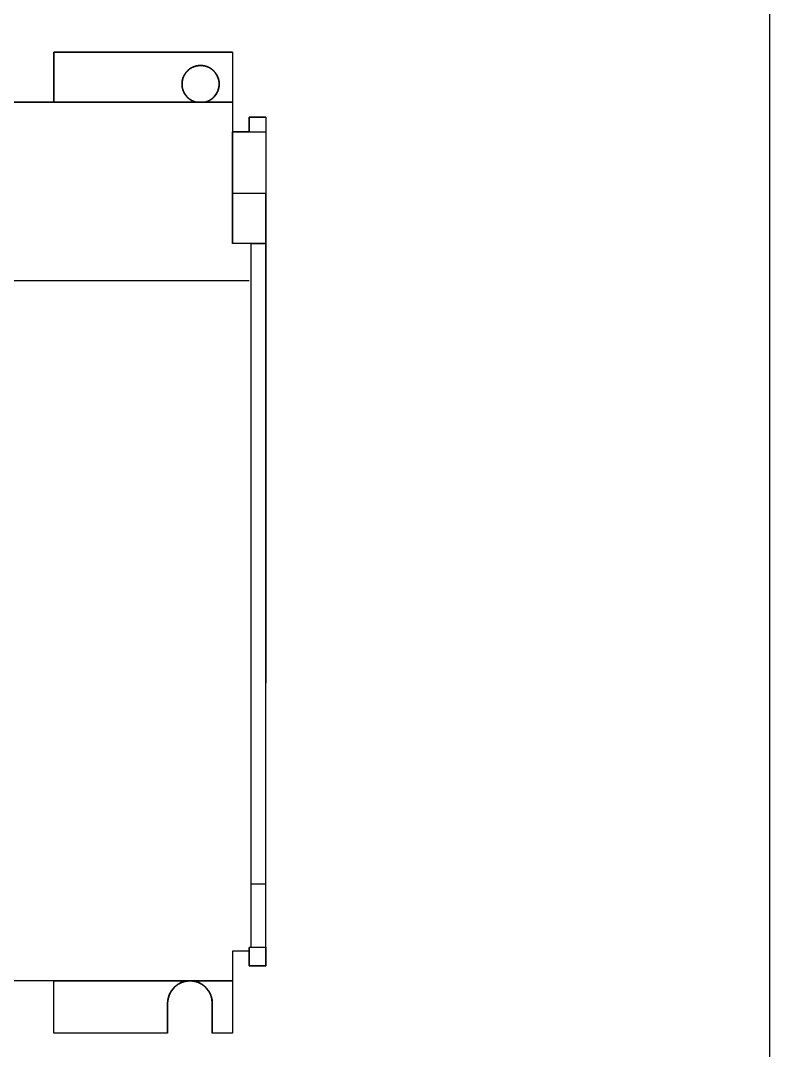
# Paper-space layout 'Sample Network Drawing - A1 Sheet' of a CAD drawing. Extents: x 49 to 806, y 22 to 564.
# Drawn here: x 598.68 to 608.74, y 123.44 to 137.27 of the extents above; entities that cross this region are included whole.
import ezdxf

# ---------------------------------------------------------------- set-up
doc = ezdxf.new("R2010")
doc.units = 0
doc.layers.add('N-EQPM-EXST', color=252, linetype='Continuous', lineweight=25)

psp = doc.layouts.new('Sample Network Drawing - A1 Sheet')

# ---------------------------------------------------------------- linework, layer by layer
at = {"layer": 'N-EQPM-EXST'}
for p, q in [((599.13, 136.175), (599.13, 136.845)), ((599.13, 136.845), (601.53, 136.845)), ((599.13, 136.175), (599.13, 136.845)), ((599.13, 136.845), (599.13, 136.845)), ((599.13, 136.845), (599.13, 136.175)), ((599.13, 136.845), (601.53, 136.845)), ((599.13, 136.845), (599.13, 136.845)), ((601.53, 136.845), (599.13, 136.845)), ((601.53, 136.845), (601.53, 136.175)), ((601.53, 136.845), (601.53, 136.845)), ((601.53, 136.845), (601.53, 135.775)), ((601.53, 136.845), (601.53, 136.845)), ((601.53, 136.845), (601.53, 136.175)), ((599.13, 136.175), (598.03, 136.175)), ((598.48, 136.175), (601.53, 136.175)), ((598.48, 136.175), (601.53, 136.175)), ((599.13, 136.175), (599.13, 136.175)), ((601.041, 136.175), (599.13, 136.175)), ((601.041, 136.175), (599.13, 136.175)), ((599.13, 136.175), (599.13, 136.175)), ((601.041, 136.175), (601.041, 136.175)), ((601.163, 136.175), (601.041, 136.175)), ((601.53, 136.175), (601.163, 136.175)), ((601.163, 136.175), (601.163, 136.175)), ((601.53, 136.175), (601.163, 136.175)), ((601.53, 136.175), (601.53, 136.175)), ((601.53, 136.175), (601.53, 134.275)), ((601.53, 136.175), (601.53, 136.175)), ((601.53, 136.175), (601.53, 134.275)), ((601.755, 135.775), (601.755, 135.975)), ((601.755, 135.975), (601.98, 135.975)), ((601.755, 135.975), (601.98, 135.975)), ((601.755, 135.975), (601.755, 135.975)), ((601.98, 135.975), (601.755, 135.975)), ((601.755, 135.775), (601.755, 135.975)), ((601.755, 135.975), (601.755, 135.775)), ((601.755, 135.975), (601.755, 135.975)), ((601.98, 135.975), (601.98, 135.775)), ((601.98, 135.975), (601.98, 135.775)), ((601.98, 135.975), (601.98, 135.975)), ((601.98, 135.975), (601.98, 131.875)), ((601.98, 135.975), (601.98, 135.975)), ((601.53, 135.775), (601.98, 135.775)), ((601.53, 134.95), (601.53, 135.775)), ((601.53, 135.775), (601.53, 135.775)), ((601.53, 134.95), (601.53, 135.775)), ((601.755, 135.775), (601.53, 135.775)), ((601.53, 135.775), (601.98, 135.775)), ((601.53, 135.775), (601.53, 135.775)), ((601.755, 135.775), (601.98, 135.775)), ((601.755, 135.775), (601.755, 135.775)), ((601.755, 135.775), (601.98, 135.775)), ((601.755, 135.775), (601.755, 135.775)), ((601.98, 135.775), (601.98, 134.95)), ((601.98, 135.775), (601.98, 135.775)), ((601.98, 135.775), (601.98, 134.95)), ((601.98, 135.775), (601.98, 135.775)), ((601.98, 134.95), (601.53, 134.95)), ((601.98, 134.95), (601.53, 134.95)), ((601.98, 134.95), (601.53, 134.95)), ((601.53, 134.95), (601.53, 134.95)), ((601.98, 134.95), (601.53, 134.95)), ((601.53, 134.275), (601.53, 134.95)), ((601.53, 134.95), (601.53, 134.95)), ((601.53, 134.275), (601.53, 134.95)), ((601.98, 134.95), (601.98, 134.95)), ((601.98, 134.275), (601.98, 134.95)), ((601.98, 134.95), (601.98, 134.95)), ((601.98, 134.275), (601.98, 134.95)), ((601.98, 134.275), (601.53, 134.275)), ((601.98, 134.275), (601.53, 134.275)), ((601.53, 134.275), (601.53, 134.275)), ((601.78, 134.275), (601.53, 134.275)), ((601.78, 134.275), (601.53, 134.275)), ((601.53, 134.275), (601.53, 134.275)), ((601.78, 134.275), (601.98, 134.275)), ((601.78, 134.275), (601.78, 134.275)), ((601.78, 134.275), (601.98, 134.275)), ((601.78, 125.675), (601.78, 134.275)), ((601.78, 124.825), (601.78, 134.275)), ((601.78, 124.825), (601.78, 134.275)), ((601.78, 134.275), (601.78, 134.275)), ((601.78, 125.675), (601.78, 134.275)), ((601.98, 134.275), (601.98, 134.275)), ((601.98, 125.675), (601.98, 134.275)), ((601.98, 134.275), (601.98, 134.275)), ((601.98, 125.675), (601.98, 134.275)), ((601.98, 131.875), (601.98, 131.875)), ((601.98, 131.875), (601.98, 128.375)), ((601.98, 128.375), (601.98, 128.375)), ((601.98, 124.575), (601.98, 128.375)), ((601.98, 125.675), (601.78, 125.675)), ((601.98, 125.675), (601.78, 125.675)), ((601.98, 125.675), (601.78, 125.675)), ((601.78, 125.675), (601.78, 125.675)), ((601.78, 124.83), (601.78, 125.675)), ((601.98, 125.675), (601.78, 125.675)), ((601.78, 125.675), (601.78, 125.675)), ((601.78, 124.83), (601.78, 125.675)), ((601.98, 125.675), (601.98, 125.675)), ((601.98, 124.83), (601.98, 125.675)), ((601.98, 125.675), (601.98, 125.675)), ((601.98, 124.83), (601.98, 125.675)), ((601.755, 124.775), (601.53, 124.775)), ((601.53, 124.775), (601.53, 124.375)), ((601.53, 124.775), (601.53, 124.775)), ((601.53, 124.775), (601.53, 124.375)), ((601.53, 124.775), (601.53, 123.675)), ((601.755, 124.775), (601.53, 124.775)), ((601.53, 124.775), (601.53, 124.775)), ((601.755, 124.775), (601.53, 124.775)), ((601.78, 124.825), (601.755, 124.825)), ((601.755, 124.825), (601.755, 124.775)), ((601.78, 124.825), (601.755, 124.825)), ((601.755, 124.775), (601.755, 124.825)), ((601.755, 124.775), (601.755, 124.825)), ((601.755, 124.825), (601.755, 124.825)), ((601.755, 124.825), (601.755, 124.775)), ((601.78, 124.825), (601.755, 124.825)), ((601.755, 124.825), (601.755, 124.825)), ((601.78, 124.825), (601.755, 124.825)), ((601.755, 124.775), (601.755, 124.775)), ((601.755, 124.775), (601.755, 124.575)), ((601.755, 124.575), (601.755, 124.775)), ((601.755, 124.575), (601.755, 124.775)), ((601.755, 124.775), (601.755, 124.775)), ((601.755, 124.775), (601.755, 124.775)), ((601.755, 124.775), (601.755, 124.775)), ((601.78, 124.83), (601.98, 124.83)), ((601.78, 124.83), (601.78, 124.825)), ((601.78, 124.83), (601.78, 124.83)), ((601.78, 124.83), (601.78, 124.83)), ((601.78, 124.83), (601.98, 124.83)), ((601.78, 124.83), (601.98, 124.83)), ((601.78, 124.83), (601.78, 124.825)), ((601.78, 124.83), (601.98, 124.83)), ((601.78, 124.825), (601.78, 124.825)), ((601.78, 124.825), (601.78, 124.825)), ((601.98, 124.83), (601.98, 124.83)), ((601.98, 124.83), (601.98, 124.575)), ((601.98, 124.83), (601.98, 124.83)), ((601.98, 124.83), (601.98, 124.575)), ((601.755, 124.575), (601.755, 124.575)), ((601.98, 124.575), (601.755, 124.575)), ((601.98, 124.575), (601.755, 124.575)), ((601.755, 124.575), (601.755, 124.575)), ((601.755, 124.575), (601.98, 124.575)), ((601.98, 124.575), (601.98, 124.575)), ((601.98, 124.575), (601.98, 124.575)), ((599.13, 124.375), (598.03, 124.375)), ((601.53, 124.375), (598.48, 124.375)), ((601.53, 124.375), (598.48, 124.375)), ((599.13, 124.375), (599.13, 124.375)), ((599.13, 124.375), (600.96, 124.375)), ((599.13, 123.675), (599.13, 124.375)), ((599.13, 124.375), (599.13, 124.375)), ((599.13, 123.675), (599.13, 124.375)), ((599.13, 124.375), (600.96, 124.375)), ((599.13, 123.675), (599.13, 124.375)), ((600.96, 124.375), (601.53, 124.375)), ((600.96, 124.375), (601.53, 124.375)), ((601.53, 124.375), (601.53, 124.375)), ((601.53, 124.375), (601.53, 123.675)), ((601.53, 124.375), (601.53, 124.375)), ((601.53, 124.375), (601.53, 123.675)), ((600.66, 123.675), (600.66, 124.075)), ((600.66, 124.075), (600.66, 123.675)), ((600.66, 123.675), (600.66, 124.075)), ((600.66, 124.075), (600.66, 124.075)), ((601.26, 124.075), (601.26, 123.675)), ((601.26, 124.075), (601.26, 123.675)), ((601.26, 123.675), (601.26, 124.075)), ((601.26, 124.075), (601.26, 124.075)), ((599.13, 123.675), (599.13, 123.675)), ((600.66, 123.675), (599.13, 123.675)), ((600.66, 123.675), (599.13, 123.675)), ((599.13, 123.675), (599.13, 123.675)), ((600.66, 123.675), (599.13, 123.675)), ((600.66, 123.675), (600.66, 123.675)), ((600.66, 123.675), (600.66, 123.675)), ((601.26, 123.675), (601.26, 123.675)), ((601.53, 123.675), (601.26, 123.675)), ((601.53, 123.675), (601.26, 123.675)), ((601.53, 123.675), (601.26, 123.675)), ((601.26, 123.675), (601.26, 123.675)), ((601.53, 123.675), (601.53, 123.675)), ((601.53, 123.675), (601.53, 123.675))]:
    psp.add_line(p, q, dxfattribs=at)
psp.add_lwpolyline([(570.657, 195.202), (606.557, 195.202, -0.414214), (608.745, 193.015), (608.745, 116.099, -0.414214), (606.557, 113.912), (570.657, 113.912, -0.414214), (568.47, 116.099), (568.47, 193.015, -0.414214)], format="xyb", close=True, dxfattribs=at)
at = {"layer": 'N-EQPM-EXST', "flags": 128}
for points in [[(601.042, 136.175), (601.039, 136.176), (601.036, 136.177), (601.033, 136.177), (601.031, 136.178), (601.028, 136.179), (601.025, 136.18), (601.023, 136.181), (601.02, 136.182), (601.017, 136.183), (601.015, 136.184), (601.012, 136.185), (601.01, 136.186), (601.007, 136.187), (601.004, 136.188), (601.002, 136.189), (600.999, 136.19), (600.997, 136.191), (600.994, 136.192), (600.992, 136.194), (600.989, 136.195), (600.987, 136.196), (600.984, 136.197), (600.982, 136.199), (600.979, 136.2), (600.977, 136.201), (600.974, 136.203), (600.972, 136.204), (600.97, 136.206), (600.967, 136.207), (600.965, 136.209), (600.963, 136.21), (600.96, 136.212), (600.958, 136.214), (600.956, 136.215), (600.953, 136.217), (600.951, 136.219), (600.949, 136.22), (600.947, 136.222), (600.945, 136.224), (600.942, 136.226), (600.94, 136.227), (600.938, 136.229), (600.936, 136.231), (600.934, 136.233), (600.932, 136.235), (600.93, 136.237), (600.928, 136.239), (600.926, 136.241), (600.924, 136.243), (600.922, 136.245), (600.92, 136.247), (600.918, 136.249), (600.916, 136.251), (600.914, 136.253), (600.912, 136.255), (600.911, 136.257), (600.909, 136.259), (600.907, 136.262), (600.905, 136.264), (600.904, 136.266), (600.902, 136.268), (600.9, 136.271), (600.899, 136.273), (600.897, 136.275), (600.895, 136.277), (600.894, 136.28), (600.892, 136.282), (600.891, 136.284), (600.889, 136.287), (600.888, 136.289), (600.887, 136.292), (600.885, 136.294), (600.884, 136.297), (600.882, 136.299), (600.881, 136.301), (600.88, 136.304), (600.879, 136.306), (600.877, 136.309), (600.876, 136.312), (600.875, 136.314), (600.874, 136.317), (600.873, 136.319), (600.872, 136.322), (600.871, 136.324), (600.87, 136.327), (600.869, 136.33), (600.868, 136.332), (600.867, 136.335), (600.866, 136.338), (600.865, 136.34), (600.864, 136.343), (600.863, 136.346), (600.862, 136.348), (600.862, 136.351), (600.861, 136.354), (600.86, 136.356), (600.859, 136.359), (600.859, 136.362), (600.858, 136.365), (600.858, 136.367), (600.857, 136.37), (600.857, 136.373), (600.856, 136.376), (600.856, 136.378), (600.855, 136.381), (600.855, 136.384), (600.854, 136.387), (600.854, 136.39), (600.854, 136.392), (600.854, 136.395), (600.853, 136.398), (600.853, 136.401), (600.853, 136.404), (600.853, 136.406), (600.853, 136.409), (600.853, 136.412), (600.853, 136.415), (600.853, 136.418), (600.853, 136.42), (600.853, 136.423), (600.853, 136.426), (600.853, 136.429), (600.853, 136.432), (600.853, 136.434), (600.853, 136.437), (600.853, 136.44), (600.854, 136.443), (600.854, 136.445), (600.854, 136.448), (600.855, 136.451), (600.855, 136.454), (600.856, 136.457), (600.856, 136.459), (600.856, 136.462), (600.857, 136.465), (600.858, 136.468), (600.858, 136.47), (600.859, 136.473), (600.859, 136.476), (600.86, 136.479), (600.861, 136.481), (600.861, 136.484), (600.862, 136.487), (600.863, 136.489), (600.864, 136.492), (600.865, 136.495), (600.866, 136.497), (600.866, 136.5), (600.867, 136.503), (600.868, 136.505), (600.869, 136.508), (600.87, 136.511), (600.871, 136.513), (600.873, 136.516), (600.874, 136.518), (600.875, 136.521), (600.876, 136.524), (600.877, 136.526), (600.878, 136.529), (600.88, 136.531), (600.881, 136.534), (600.882, 136.536), (600.884, 136.538), (600.885, 136.541), (600.886, 136.543), (600.888, 136.546), (600.889, 136.548), (600.891, 136.551), (600.892, 136.553), (600.894, 136.555), (600.895, 136.558), (600.897, 136.56), (600.899, 136.562), (600.9, 136.565), (600.902, 136.567), (600.903, 136.569), (600.905, 136.571), (600.907, 136.573), (600.909, 136.576), (600.91, 136.578), (600.912, 136.58), (600.914, 136.582), (600.916, 136.584), (600.918, 136.586), (600.92, 136.588), (600.922, 136.59), (600.924, 136.592), (600.926, 136.594), (600.928, 136.596), (600.93, 136.598), (600.932, 136.6), (600.934, 136.602), (600.936, 136.604), (600.938, 136.606), (600.94, 136.608), (600.942, 136.61), (600.944, 136.611), (600.946, 136.613), (600.949, 136.615), (600.951, 136.617), (600.953, 136.618), (600.955, 136.62), (600.958, 136.622), (600.96, 136.623), (600.962, 136.625), (600.965, 136.626), (600.967, 136.628), (600.969, 136.629), (600.972, 136.631), (600.974, 136.632), (600.976, 136.634), (600.979, 136.635), (600.981, 136.636), (600.984, 136.638), (600.986, 136.639), (600.989, 136.64), (600.991, 136.642), (600.994, 136.643), (600.996, 136.644), (600.999, 136.645), (601.001, 136.646), (601.004, 136.648), (601.007, 136.649), (601.009, 136.65), (601.012, 136.651), (601.014, 136.652), (601.017, 136.653), (601.02, 136.654), (601.022, 136.655), (601.025, 136.655), (601.028, 136.656), (601.03, 136.657), (601.033, 136.658), (601.036, 136.659), (601.038, 136.659), (601.041, 136.66), (601.044, 136.661), (601.047, 136.661), (601.049, 136.662), (601.052, 136.663), (601.055, 136.663), (601.058, 136.664), (601.06, 136.664), (601.063, 136.665), (601.066, 136.665), (601.069, 136.665), (601.071, 136.666), (601.074, 136.666), (601.077, 136.666), (601.08, 136.667), (601.083, 136.667), (601.085, 136.667), (601.088, 136.667), (601.091, 136.667), (601.094, 136.668), (601.097, 136.668), (601.099, 136.668), (601.102, 136.668), (601.105, 136.668), (601.108, 136.668), (601.111, 136.668), (601.113, 136.667), (601.116, 136.667), (601.119, 136.667), (601.122, 136.667), (601.125, 136.667), (601.127, 136.666), (601.13, 136.666), (601.133, 136.666), (601.136, 136.665), (601.139, 136.665), (601.141, 136.665), (601.144, 136.664), (601.147, 136.664), (601.15, 136.663), (601.152, 136.663), (601.155, 136.662), (601.158, 136.661), (601.161, 136.661), (601.163, 136.66), (601.166, 136.659), (601.169, 136.659), (601.171, 136.658), (601.174, 136.657), (601.177, 136.656), (601.179, 136.655), (601.182, 136.655), (601.185, 136.654), (601.187, 136.653), (601.19, 136.652), (601.193, 136.651), (601.195, 136.65), (601.198, 136.649), (601.2, 136.648), (601.203, 136.646), (601.206, 136.645), (601.208, 136.644), (601.211, 136.643), (601.213, 136.642), (601.216, 136.64), (601.218, 136.639), (601.221, 136.638), (601.223, 136.636), (601.226, 136.635), (601.228, 136.634), (601.23, 136.632), (601.233, 136.631), (601.235, 136.629), (601.238, 136.628), (601.24, 136.626), (601.242, 136.625), (601.245, 136.623), (601.247, 136.622), (601.249, 136.62), (601.251, 136.618), (601.254, 136.617), (601.256, 136.615), (601.258, 136.613), (601.26, 136.611), (601.262, 136.61), (601.264, 136.608), (601.267, 136.606), (601.269, 136.604), (601.271, 136.602), (601.273, 136.6), (601.275, 136.598), (601.277, 136.596), (601.279, 136.594), (601.281, 136.592), (601.283, 136.59), (601.285, 136.588), (601.287, 136.586), (601.288, 136.584), (601.29, 136.582), (601.292, 136.58), (601.294, 136.578), (601.296, 136.576), (601.298, 136.573), (601.299, 136.571), (601.301, 136.569), (601.303, 136.567), (601.304, 136.565), (601.306, 136.562), (601.308, 136.56), (601.309, 136.558), (601.311, 136.555), (601.312, 136.553), (601.314, 136.551), (601.315, 136.548), (601.317, 136.546), (601.318, 136.543), (601.319, 136.541), (601.321, 136.538), (601.322, 136.536), (601.323, 136.534), (601.325, 136.531), (601.326, 136.529), (601.327, 136.526), (601.328, 136.524), (601.33, 136.521), (601.331, 136.518), (601.332, 136.516), (601.333, 136.513), (601.334, 136.511), (601.335, 136.508), (601.336, 136.505), (601.337, 136.503), (601.338, 136.5), (601.339, 136.497), (601.34, 136.495), (601.341, 136.492), (601.341, 136.489), (601.342, 136.487), (601.343, 136.484), (601.344, 136.481), (601.344, 136.479), (601.345, 136.476), (601.346, 136.473), (601.346, 136.47), (601.347, 136.468), (601.347, 136.465), (601.348, 136.462), (601.348, 136.459), (601.349, 136.457), (601.349, 136.454), (601.35, 136.451), (601.35, 136.448), (601.35, 136.445), (601.351, 136.443), (601.351, 136.44), (601.351, 136.437), (601.351, 136.434), (601.352, 136.432), (601.352, 136.429), (601.352, 136.426), (601.352, 136.423), (601.352, 136.42), (601.352, 136.418), (601.352, 136.415), (601.352, 136.412), (601.352, 136.409), (601.352, 136.406), (601.352, 136.404), (601.351, 136.401), (601.351, 136.398), (601.351, 136.395), (601.351, 136.392), (601.35, 136.39), (601.35, 136.387), (601.35, 136.384), (601.349, 136.381), (601.349, 136.378), (601.348, 136.376), (601.348, 136.373), (601.347, 136.37), (601.347, 136.367), (601.346, 136.365), (601.346, 136.362), (601.345, 136.359), (601.344, 136.356), (601.344, 136.354), (601.343, 136.351), (601.342, 136.348), (601.341, 136.346), (601.341, 136.343), (601.34, 136.34), (601.339, 136.338), (601.338, 136.335), (601.337, 136.332), (601.336, 136.33), (601.335, 136.327), (601.334, 136.324), (601.333, 136.322), (601.332, 136.319), (601.331, 136.317), (601.329, 136.314), (601.328, 136.312), (601.327, 136.309), (601.326, 136.306), (601.325, 136.304), (601.323, 136.301), (601.322, 136.299), (601.321, 136.297), (601.319, 136.294), (601.318, 136.292), (601.316, 136.289), (601.315, 136.287), (601.314, 136.284), (601.312, 136.282), (601.311, 136.28), (601.309, 136.277), (601.307, 136.275), (601.306, 136.273), (601.304, 136.271), (601.302, 136.268), (601.301, 136.266), (601.299, 136.264), (601.297, 136.262), (601.296, 136.259), (601.294, 136.257), (601.292, 136.255), (601.29, 136.253), (601.288, 136.251), (601.286, 136.249), (601.284, 136.247), (601.283, 136.245), (601.281, 136.243), (601.279, 136.241), (601.277, 136.239), (601.275, 136.237), (601.273, 136.235), (601.27, 136.233), (601.268, 136.231), (601.266, 136.229), (601.264, 136.227), (601.262, 136.226), (601.26, 136.224), (601.258, 136.222), (601.256, 136.22), (601.253, 136.219), (601.251, 136.217), (601.249, 136.215), (601.247, 136.214), (601.244, 136.212), (601.242, 136.21), (601.24, 136.209), (601.237, 136.207), (601.235, 136.206), (601.232, 136.204), (601.23, 136.203), (601.228, 136.201), (601.225, 136.2), (601.223, 136.199), (601.22, 136.197), (601.218, 136.196), (601.215, 136.195), (601.213, 136.194), (601.21, 136.192), (601.208, 136.191), (601.205, 136.19), (601.203, 136.189), (601.2, 136.188), (601.198, 136.187), (601.195, 136.186), (601.192, 136.185), (601.19, 136.184), (601.187, 136.183), (601.184, 136.182), (601.182, 136.181), (601.179, 136.18), (601.176, 136.179), (601.174, 136.178), (601.171, 136.177), (601.168, 136.177), (601.166, 136.176), (601.163, 136.175), (601.166, 136.176), (601.168, 136.177), (601.171, 136.177), (601.174, 136.178), (601.176, 136.179), (601.179, 136.18), (601.182, 136.181), (601.184, 136.182), (601.187, 136.183), (601.19, 136.184), (601.192, 136.185), (601.195, 136.186), (601.198, 136.187), (601.2, 136.188), (601.203, 136.189), (601.205, 136.19), (601.208, 136.191), (601.21, 136.192), (601.213, 136.194), (601.215, 136.195), (601.218, 136.196), (601.22, 136.197), (601.223, 136.199), (601.225, 136.2), (601.228, 136.201), (601.23, 136.203), (601.232, 136.204), (601.235, 136.206), (601.237, 136.207), (601.24, 136.209), (601.242, 136.21), (601.244, 136.212), (601.247, 136.214), (601.249, 136.215), (601.251, 136.217), (601.253, 136.219), (601.256, 136.22), (601.258, 136.222), (601.26, 136.224), (601.262, 136.226), (601.264, 136.227), (601.266, 136.229), (601.268, 136.231), (601.27, 136.233), (601.273, 136.235), (601.275, 136.237), (601.277, 136.239), (601.279, 136.241), (601.281, 136.243), (601.283, 136.245), (601.284, 136.247), (601.286, 136.249), (601.288, 136.251), (601.29, 136.253), (601.292, 136.255), (601.294, 136.257), (601.296, 136.259), (601.297, 136.262), (601.299, 136.264), (601.301, 136.266), (601.302, 136.268), (601.304, 136.271), (601.306, 136.273), (601.307, 136.275), (601.309, 136.277), (601.311, 136.28), (601.312, 136.282), (601.314, 136.284), (601.315, 136.287), (601.316, 136.289), (601.318, 136.292), (601.319, 136.294), (601.321, 136.297), (601.322, 136.299), (601.323, 136.301), (601.325, 136.304), (601.326, 136.306), (601.327, 136.309), (601.328, 136.312), (601.329, 136.314), (601.331, 136.317), (601.332, 136.319), (601.333, 136.322), (601.334, 136.324), (601.335, 136.327), (601.336, 136.33), (601.337, 136.332), (601.338, 136.335), (601.339, 136.338), (601.34, 136.34), (601.341, 136.343), (601.341, 136.346), (601.342, 136.348), (601.343, 136.351), (601.344, 136.354), (601.344, 136.356), (601.345, 136.359), (601.346, 136.362), (601.346, 136.365), (601.347, 136.367), (601.347, 136.37), (601.348, 136.373), (601.348, 136.376), (601.349, 136.378), (601.349, 136.381), (601.35, 136.384), (601.35, 136.387), (601.35, 136.39), (601.351, 136.392), (601.351, 136.395), (601.351, 136.398), (601.351, 136.401), (601.352, 136.404), (601.352, 136.406), (601.352, 136.409), (601.352, 136.412), (601.352, 136.415), (601.352, 136.418), (601.352, 136.42), (601.352, 136.423), (601.352, 136.426), (601.352, 136.429), (601.352, 136.432), (601.351, 136.434), (601.351, 136.437), (601.351, 136.44), (601.351, 136.443), (601.35, 136.445), (601.35, 136.448), (601.35, 136.451), (601.349, 136.454), (601.349, 136.457), (601.348, 136.459), (601.348, 136.462), (601.347, 136.465), (601.347, 136.468), (601.346, 136.47), (601.346, 136.473), (601.345, 136.476), (601.344, 136.479), (601.344, 136.481), (601.343, 136.484), (601.342, 136.487), (601.341, 136.489), (601.341, 136.492), (601.34, 136.495), (601.339, 136.497), (601.338, 136.5), (601.337, 136.503), (601.336, 136.505), (601.335, 136.508), (601.334, 136.511), (601.333, 136.513), (601.332, 136.516), (601.331, 136.518), (601.33, 136.521), (601.328, 136.524), (601.327, 136.526), (601.326, 136.529), (601.325, 136.531), (601.323, 136.534), (601.322, 136.536), (601.321, 136.538), (601.319, 136.541), (601.318, 136.543), (601.317, 136.546), (601.315, 136.548), (601.314, 136.551), (601.312, 136.553), (601.311, 136.555), (601.309, 136.558), (601.308, 136.56), (601.306, 136.562), (601.304, 136.565), (601.303, 136.567), (601.301, 136.569), (601.299, 136.571), (601.298, 136.573), (601.296, 136.576), (601.294, 136.578), (601.292, 136.58), (601.29, 136.582), (601.288, 136.584), (601.287, 136.586), (601.285, 136.588), (601.283, 136.59), (601.281, 136.592), (601.279, 136.594), (601.277, 136.596), (601.275, 136.598), (601.273, 136.6), (601.271, 136.602), (601.269, 136.604), (601.267, 136.606), (601.264, 136.608), (601.262, 136.61), (601.26, 136.611), (601.258, 136.613), (601.256, 136.615), (601.254, 136.617), (601.251, 136.618), (601.249, 136.62), (601.247, 136.622), (601.245, 136.623), (601.242, 136.625), (601.24, 136.626), (601.238, 136.628), (601.235, 136.629), (601.233, 136.631), (601.23, 136.632), (601.228, 136.634), (601.226, 136.635), (601.223, 136.636), (601.221, 136.638), (601.218, 136.639), (601.216, 136.64), (601.213, 136.642), (601.211, 136.643), (601.208, 136.644), (601.206, 136.645), (601.203, 136.646), (601.2, 136.648), (601.198, 136.649), (601.195, 136.65), (601.193, 136.651), (601.19, 136.652), (601.187, 136.653), (601.185, 136.654), (601.182, 136.655), (601.179, 136.655), (601.177, 136.656), (601.174, 136.657), (601.171, 136.658), (601.169, 136.659), (601.166, 136.659), (601.163, 136.66), (601.161, 136.661), (601.158, 136.661), (601.155, 136.662), (601.152, 136.663), (601.15, 136.663), (601.147, 136.664), (601.144, 136.664), (601.141, 136.665), (601.139, 136.665), (601.136, 136.665), (601.133, 136.666), (601.13, 136.666), (601.127, 136.666), (601.125, 136.667), (601.122, 136.667), (601.119, 136.667), (601.116, 136.667), (601.113, 136.667), (601.111, 136.668), (601.108, 136.668), (601.105, 136.668), (601.102, 136.668), (601.099, 136.668), (601.097, 136.668), (601.094, 136.668), (601.091, 136.667), (601.088, 136.667), (601.085, 136.667), (601.083, 136.667), (601.08, 136.667), (601.077, 136.666), (601.074, 136.666), (601.071, 136.666), (601.069, 136.665), (601.066, 136.665), (601.063, 136.665), (601.06, 136.664), (601.058, 136.664), (601.055, 136.663), (601.052, 136.663), (601.049, 136.662), (601.047, 136.661), (601.044, 136.661), (601.041, 136.66), (601.038, 136.659), (601.036, 136.659), (601.033, 136.658), (601.03, 136.657), (601.028, 136.656), (601.025, 136.655), (601.022, 136.655), (601.02, 136.654), (601.017, 136.653), (601.014, 136.652), (601.012, 136.651), (601.009, 136.65), (601.007, 136.649), (601.004, 136.648), (601.001, 136.646), (600.999, 136.645), (600.996, 136.644), (600.994, 136.643), (600.991, 136.642), (600.989, 136.64), (600.986, 136.639), (600.984, 136.638), (600.981, 136.636), (600.979, 136.635), (600.976, 136.634), (600.974, 136.632), (600.972, 136.631), (600.969, 136.629), (600.967, 136.628), (600.965, 136.626), (600.962, 136.625), (600.96, 136.623), (600.958, 136.622), (600.955, 136.62), (600.953, 136.618), (600.951, 136.617), (600.949, 136.615), (600.946, 136.613), (600.944, 136.611), (600.942, 136.61), (600.94, 136.608), (600.938, 136.606), (600.936, 136.604), (600.934, 136.602), (600.932, 136.6), (600.93, 136.598), (600.928, 136.596), (600.926, 136.594), (600.924, 136.592), (600.922, 136.59), (600.92, 136.588), (600.918, 136.586), (600.916, 136.584), (600.914, 136.582), (600.912, 136.58), (600.91, 136.578), (600.909, 136.576), (600.907, 136.573), (600.905, 136.571), (600.903, 136.569), (600.902, 136.567), (600.9, 136.565), (600.899, 136.562), (600.897, 136.56), (600.895, 136.558), (600.894, 136.555), (600.892, 136.553), (600.891, 136.551), (600.889, 136.548), (600.888, 136.546), (600.886, 136.543), (600.885, 136.541), (600.884, 136.538), (600.882, 136.536), (600.881, 136.534), (600.88, 136.531), (600.878, 136.529), (600.877, 136.526), (600.876, 136.524), (600.875, 136.521), (600.874, 136.518), (600.873, 136.516), (600.871, 136.513), (600.87, 136.511), (600.869, 136.508), (600.868, 136.505), (600.867, 136.503), (600.866, 136.5), (600.866, 136.497), (600.865, 136.495), (600.864, 136.492), (600.863, 136.489), (600.862, 136.487), (600.861, 136.484), (600.861, 136.481), (600.86, 136.479), (600.859, 136.476), (600.859, 136.473), (600.858, 136.47), (600.858, 136.468), (600.857, 136.465), (600.856, 136.462), (600.856, 136.459), (600.856, 136.457), (600.855, 136.454), (600.855, 136.451), (600.854, 136.448), (600.854, 136.445), (600.854, 136.443), (600.853, 136.44), (600.853, 136.437), (600.853, 136.434), (600.853, 136.432), (600.853, 136.429), (600.853, 136.426), (600.853, 136.423), (600.853, 136.42), (600.853, 136.418), (600.853, 136.415), (600.853, 136.412), (600.853, 136.409), (600.853, 136.406), (600.853, 136.404), (600.853, 136.401), (600.853, 136.398), (600.854, 136.395), (600.854, 136.392), (600.854, 136.39), (600.854, 136.387), (600.855, 136.384), (600.855, 136.381), (600.856, 136.378), (600.856, 136.376), (600.857, 136.373), (600.857, 136.37), (600.858, 136.367), (600.858, 136.365), (600.859, 136.362), (600.859, 136.359), (600.86, 136.356), (600.861, 136.354), (600.862, 136.351), (600.862, 136.348), (600.863, 136.346), (600.864, 136.343), (600.865, 136.34), (600.866, 136.338), (600.867, 136.335), (600.868, 136.332), (600.869, 136.33), (600.87, 136.327), (600.871, 136.324), (600.872, 136.322), (600.873, 136.319), (600.874, 136.317), (600.875, 136.314), (600.876, 136.312), (600.877, 136.309), (600.879, 136.306), (600.88, 136.304), (600.881, 136.301), (600.882, 136.299), (600.884, 136.297), (600.885, 136.294), (600.887, 136.292), (600.888, 136.289), (600.889, 136.287), (600.891, 136.284), (600.892, 136.282), (600.894, 136.28), (600.895, 136.277), (600.897, 136.275), (600.899, 136.273), (600.9, 136.271), (600.902, 136.268), (600.904, 136.266), (600.905, 136.264), (600.907, 136.262), (600.909, 136.259), (600.911, 136.257), (600.912, 136.255), (600.914, 136.253), (600.916, 136.251), (600.918, 136.249), (600.92, 136.247), (600.922, 136.245), (600.924, 136.243), (600.926, 136.241), (600.928, 136.239), (600.93, 136.237), (600.932, 136.235), (600.934, 136.233), (600.936, 136.231), (600.938, 136.229), (600.94, 136.227), (600.942, 136.226), (600.945, 136.224), (600.947, 136.222), (600.949, 136.22), (600.951, 136.219), (600.953, 136.217), (600.956, 136.215), (600.958, 136.214), (600.96, 136.212), (600.963, 136.21), (600.965, 136.209), (600.967, 136.207), (600.97, 136.206), (600.972, 136.204), (600.974, 136.203), (600.977, 136.201), (600.979, 136.2), (600.982, 136.199), (600.984, 136.197), (600.987, 136.196), (600.989, 136.195), (600.992, 136.194), (600.994, 136.192), (600.997, 136.191), (600.999, 136.19), (601.002, 136.189), (601.004, 136.188), (601.007, 136.187), (601.01, 136.186), (601.012, 136.185), (601.015, 136.184), (601.017, 136.183), (601.02, 136.182), (601.023, 136.181), (601.025, 136.18), (601.028, 136.179), (601.031, 136.178), (601.033, 136.177), (601.036, 136.177), (601.039, 136.176)], [(601.259, 124.075), (601.259, 124.078), (601.259, 124.08), (601.259, 124.082), (601.259, 124.085), (601.259, 124.087), (601.259, 124.09), (601.259, 124.092), (601.259, 124.095), (601.259, 124.097), (601.258, 124.099), (601.258, 124.102), (601.258, 124.104), (601.258, 124.107), (601.257, 124.109), (601.257, 124.111), (601.257, 124.114), (601.257, 124.116), (601.256, 124.119), (601.256, 124.121), (601.256, 124.123), (601.255, 124.126), (601.255, 124.128), (601.254, 124.13), (601.254, 124.133), (601.253, 124.135), (601.253, 124.138), (601.252, 124.14), (601.252, 124.142), (601.251, 124.145), (601.251, 124.147), (601.25, 124.149), (601.25, 124.152), (601.249, 124.154), (601.248, 124.156), (601.248, 124.159), (601.247, 124.161), (601.246, 124.163), (601.245, 124.166), (601.245, 124.168), (601.244, 124.17), (601.243, 124.172), (601.242, 124.175), (601.242, 124.177), (601.241, 124.179), (601.24, 124.182), (601.239, 124.184), (601.238, 124.186), (601.237, 124.188), (601.236, 124.191), (601.235, 124.193), (601.234, 124.195), (601.234, 124.197), (601.232, 124.199), (601.231, 124.202), (601.23, 124.204), (601.229, 124.206), (601.228, 124.208), (601.227, 124.21), (601.226, 124.212), (601.225, 124.215), (601.224, 124.217), (601.223, 124.219), (601.222, 124.221), (601.22, 124.223), (601.219, 124.225), (601.218, 124.227), (601.217, 124.229), (601.216, 124.231), (601.214, 124.233), (601.213, 124.236), (601.212, 124.238), (601.21, 124.24), (601.209, 124.242), (601.208, 124.244), (601.206, 124.246), (601.205, 124.248), (601.204, 124.25), (601.202, 124.252), (601.201, 124.253), (601.199, 124.255), (601.198, 124.257), (601.196, 124.259), (601.195, 124.261), (601.193, 124.263), (601.192, 124.265), (601.19, 124.267), (601.189, 124.269), (601.187, 124.27), (601.186, 124.272), (601.184, 124.274), (601.182, 124.276), (601.181, 124.278), (601.179, 124.279), (601.178, 124.281), (601.176, 124.283), (601.174, 124.285), (601.172, 124.286), (601.171, 124.288), (601.169, 124.29), (601.167, 124.292), (601.166, 124.293), (601.164, 124.295), (601.162, 124.296), (601.16, 124.298), (601.158, 124.3), (601.157, 124.301), (601.155, 124.303), (601.153, 124.304), (601.151, 124.306), (601.149, 124.308), (601.147, 124.309), (601.145, 124.311), (601.144, 124.312), (601.142, 124.314), (601.14, 124.315), (601.138, 124.316), (601.136, 124.318), (601.134, 124.319), (601.132, 124.321), (601.13, 124.322), (601.128, 124.323), (601.126, 124.325), (601.124, 124.326), (601.122, 124.327), (601.12, 124.329), (601.118, 124.33), (601.116, 124.331), (601.114, 124.333), (601.112, 124.334), (601.11, 124.335), (601.107, 124.336), (601.105, 124.337), (601.103, 124.339), (601.101, 124.34), (601.099, 124.341), (601.097, 124.342), (601.095, 124.343), (601.093, 124.344), (601.09, 124.345), (601.088, 124.346), (601.086, 124.347), (601.084, 124.348), (601.082, 124.349), (601.079, 124.35), (601.077, 124.351), (601.075, 124.352), (601.073, 124.353), (601.07, 124.354), (601.068, 124.355), (601.066, 124.356), (601.064, 124.357), (601.061, 124.357), (601.059, 124.358), (601.057, 124.359), (601.055, 124.36), (601.052, 124.36), (601.05, 124.361), (601.048, 124.362), (601.045, 124.363), (601.043, 124.363), (601.041, 124.364), (601.038, 124.365), (601.036, 124.365), (601.034, 124.366), (601.031, 124.366), (601.029, 124.367), (601.027, 124.368), (601.024, 124.368), (601.022, 124.369), (601.02, 124.369), (601.017, 124.37), (601.015, 124.37), (601.013, 124.37), (601.01, 124.371), (601.008, 124.371), (601.005, 124.372), (601.003, 124.372), (601.001, 124.372), (600.998, 124.373), (600.996, 124.373), (600.993, 124.373), (600.991, 124.374), (600.989, 124.374), (600.986, 124.374), (600.984, 124.374), (600.981, 124.374), (600.979, 124.375), (600.977, 124.375), (600.974, 124.375), (600.972, 124.375), (600.969, 124.375), (600.967, 124.375), (600.965, 124.375), (600.962, 124.375), (600.96, 124.375), (600.957, 124.375), (600.955, 124.375), (600.953, 124.375), (600.95, 124.375), (600.948, 124.375), (600.945, 124.375), (600.943, 124.375), (600.94, 124.375), (600.938, 124.374), (600.936, 124.374), (600.933, 124.374), (600.931, 124.374), (600.928, 124.374), (600.926, 124.373), (600.924, 124.373), (600.921, 124.373), (600.919, 124.372), (600.916, 124.372), (600.914, 124.372), (600.912, 124.371), (600.909, 124.371), (600.907, 124.37), (600.905, 124.37), (600.902, 124.37), (600.9, 124.369), (600.897, 124.369), (600.895, 124.368), (600.893, 124.368), (600.89, 124.367), (600.888, 124.366), (600.886, 124.366), (600.883, 124.365), (600.881, 124.365), (600.879, 124.364), (600.876, 124.363), (600.874, 124.363), (600.872, 124.362), (600.869, 124.361), (600.867, 124.36), (600.865, 124.36), (600.863, 124.359), (600.86, 124.358), (600.858, 124.357), (600.856, 124.357), (600.853, 124.356), (600.851, 124.355), (600.849, 124.354), (600.847, 124.353), (600.845, 124.352), (600.842, 124.351), (600.84, 124.35), (600.838, 124.349), (600.836, 124.348), (600.833, 124.347), (600.831, 124.346), (600.829, 124.345), (600.827, 124.344), (600.825, 124.343), (600.823, 124.342), (600.82, 124.341), (600.818, 124.34), (600.816, 124.339), (600.814, 124.337), (600.812, 124.336), (600.81, 124.335), (600.808, 124.334), (600.806, 124.333), (600.804, 124.331), (600.802, 124.33), (600.8, 124.329), (600.798, 124.327), (600.795, 124.326), (600.793, 124.325), (600.791, 124.323), (600.789, 124.322), (600.788, 124.321), (600.786, 124.319), (600.784, 124.318), (600.782, 124.316), (600.78, 124.315), (600.778, 124.314), (600.776, 124.312), (600.774, 124.311), (600.772, 124.309), (600.77, 124.308), (600.768, 124.306), (600.767, 124.304), (600.765, 124.303), (600.763, 124.301), (600.761, 124.3), (600.759, 124.298), (600.757, 124.296), (600.756, 124.295), (600.754, 124.293), (600.752, 124.292), (600.75, 124.29), (600.749, 124.288), (600.747, 124.286), (600.745, 124.285), (600.744, 124.283), (600.742, 124.281), (600.74, 124.279), (600.739, 124.278), (600.737, 124.276), (600.735, 124.274), (600.734, 124.272), (600.732, 124.27), (600.731, 124.269), (600.729, 124.267), (600.728, 124.265), (600.726, 124.263), (600.725, 124.261), (600.723, 124.259), (600.722, 124.257), (600.72, 124.255), (600.719, 124.253), (600.717, 124.252), (600.716, 124.25), (600.714, 124.248), (600.713, 124.246), (600.712, 124.244), (600.71, 124.242), (600.709, 124.24), (600.708, 124.238), (600.706, 124.236), (600.705, 124.233), (600.704, 124.231), (600.703, 124.229), (600.701, 124.227), (600.7, 124.225), (600.699, 124.223), (600.698, 124.221), (600.697, 124.219), (600.696, 124.217), (600.694, 124.215), (600.693, 124.212), (600.692, 124.21), (600.691, 124.208), (600.69, 124.206), (600.689, 124.204), (600.688, 124.202), (600.687, 124.199), (600.686, 124.197), (600.685, 124.195), (600.684, 124.193), (600.683, 124.191), (600.682, 124.188), (600.681, 124.186), (600.68, 124.184), (600.68, 124.182), (600.679, 124.179), (600.678, 124.177), (600.677, 124.175), (600.676, 124.172), (600.675, 124.17), (600.675, 124.168), (600.674, 124.166), (600.673, 124.163), (600.673, 124.161), (600.672, 124.159), (600.671, 124.156), (600.671, 124.154), (600.67, 124.152), (600.669, 124.149), (600.669, 124.147), (600.668, 124.145), (600.668, 124.142), (600.667, 124.14), (600.667, 124.138), (600.666, 124.135), (600.666, 124.133), (600.665, 124.13), (600.665, 124.128), (600.664, 124.126), (600.664, 124.123), (600.664, 124.121), (600.663, 124.119), (600.663, 124.116), (600.663, 124.114), (600.662, 124.111), (600.662, 124.109), (600.662, 124.107), (600.661, 124.104), (600.661, 124.102), (600.661, 124.099), (600.661, 124.097), (600.661, 124.095), (600.661, 124.092), (600.66, 124.09), (600.66, 124.087), (600.66, 124.085), (600.66, 124.082), (600.66, 124.08), (600.66, 124.078), (600.66, 124.075), (600.66, 124.078), (600.66, 124.08), (600.66, 124.082), (600.66, 124.085), (600.66, 124.087), (600.66, 124.09), (600.661, 124.092), (600.661, 124.095), (600.661, 124.097), (600.661, 124.099), (600.661, 124.102), (600.661, 124.104), (600.662, 124.107), (600.662, 124.109), (600.662, 124.111), (600.663, 124.114), (600.663, 124.116), (600.663, 124.119), (600.664, 124.121), (600.664, 124.123), (600.664, 124.126), (600.665, 124.128), (600.665, 124.13), (600.666, 124.133), (600.666, 124.135), (600.667, 124.138), (600.667, 124.14), (600.668, 124.142), (600.668, 124.145), (600.669, 124.147), (600.669, 124.149), (600.67, 124.152), (600.671, 124.154), (600.671, 124.156), (600.672, 124.159), (600.673, 124.161), (600.673, 124.163), (600.674, 124.166), (600.675, 124.168), (600.675, 124.17), (600.676, 124.172), (600.677, 124.175), (600.678, 124.177), (600.679, 124.179), (600.68, 124.182), (600.68, 124.184), (600.681, 124.186), (600.682, 124.188), (600.683, 124.191), (600.684, 124.193), (600.685, 124.195), (600.686, 124.197), (600.687, 124.199), (600.688, 124.202), (600.689, 124.204), (600.69, 124.206), (600.691, 124.208), (600.692, 124.21), (600.693, 124.212), (600.694, 124.215), (600.696, 124.217), (600.697, 124.219), (600.698, 124.221), (600.699, 124.223), (600.7, 124.225), (600.701, 124.227), (600.703, 124.229), (600.704, 124.231), (600.705, 124.233), (600.706, 124.236), (600.708, 124.238), (600.709, 124.24), (600.71, 124.242), (600.712, 124.244), (600.713, 124.246), (600.714, 124.248), (600.716, 124.25), (600.717, 124.252), (600.719, 124.253), (600.72, 124.255), (600.722, 124.257), (600.723, 124.259), (600.725, 124.261), (600.726, 124.263), (600.728, 124.265), (600.729, 124.267), (600.731, 124.269), (600.732, 124.27), (600.734, 124.272), (600.735, 124.274), (600.737, 124.276), (600.739, 124.278), (600.74, 124.279), (600.742, 124.281), (600.744, 124.283), (600.745, 124.285), (600.747, 124.286), (600.749, 124.288), (600.75, 124.29), (600.752, 124.292), (600.754, 124.293), (600.756, 124.295), (600.757, 124.296), (600.759, 124.298), (600.761, 124.3), (600.763, 124.301), (600.765, 124.303), (600.767, 124.304), (600.768, 124.306), (600.77, 124.308), (600.772, 124.309), (600.774, 124.311), (600.776, 124.312), (600.778, 124.314), (600.78, 124.315), (600.782, 124.316), (600.784, 124.318), (600.786, 124.319), (600.788, 124.321), (600.789, 124.322), (600.791, 124.323), (600.793, 124.325), (600.795, 124.326), (600.798, 124.327), (600.8, 124.329), (600.802, 124.33), (600.804, 124.331), (600.806, 124.333), (600.808, 124.334), (600.81, 124.335), (600.812, 124.336), (600.814, 124.337), (600.816, 124.339), (600.818, 124.34), (600.82, 124.341), (600.823, 124.342), (600.825, 124.343), (600.827, 124.344), (600.829, 124.345), (600.831, 124.346), (600.833, 124.347), (600.836, 124.348), (600.838, 124.349), (600.84, 124.35), (600.842, 124.351), (600.845, 124.352), (600.847, 124.353), (600.849, 124.354), (600.851, 124.355), (600.853, 124.356), (600.856, 124.357), (600.858, 124.357), (600.86, 124.358), (600.863, 124.359), (600.865, 124.36), (600.867, 124.36), (600.869, 124.361), (600.872, 124.362), (600.874, 124.363), (600.876, 124.363), (600.879, 124.364), (600.881, 124.365), (600.883, 124.365), (600.886, 124.366), (600.888, 124.366), (600.89, 124.367), (600.893, 124.368), (600.895, 124.368), (600.897, 124.369), (600.9, 124.369), (600.902, 124.37), (600.905, 124.37), (600.907, 124.37), (600.909, 124.371), (600.912, 124.371), (600.914, 124.372), (600.916, 124.372), (600.919, 124.372), (600.921, 124.373), (600.924, 124.373), (600.926, 124.373), (600.928, 124.374), (600.931, 124.374), (600.933, 124.374), (600.936, 124.374), (600.938, 124.374), (600.94, 124.375), (600.943, 124.375), (600.945, 124.375), (600.948, 124.375), (600.95, 124.375), (600.953, 124.375), (600.955, 124.375), (600.957, 124.375), (600.96, 124.375), (600.962, 124.375), (600.965, 124.375), (600.967, 124.375), (600.969, 124.375), (600.972, 124.375), (600.974, 124.375), (600.977, 124.375), (600.979, 124.375), (600.981, 124.374), (600.984, 124.374), (600.986, 124.374), (600.989, 124.374), (600.991, 124.374), (600.993, 124.373), (600.996, 124.373), (600.998, 124.373), (601.001, 124.372), (601.003, 124.372), (601.005, 124.372), (601.008, 124.371), (601.01, 124.371), (601.013, 124.37), (601.015, 124.37), (601.017, 124.37), (601.02, 124.369), (601.022, 124.369), (601.024, 124.368), (601.027, 124.368), (601.029, 124.367), (601.031, 124.366), (601.034, 124.366), (601.036, 124.365), (601.038, 124.365), (601.041, 124.364), (601.043, 124.363), (601.045, 124.363), (601.048, 124.362), (601.05, 124.361), (601.052, 124.36), (601.055, 124.36), (601.057, 124.359), (601.059, 124.358), (601.061, 124.357), (601.064, 124.357), (601.066, 124.356), (601.068, 124.355), (601.07, 124.354), (601.073, 124.353), (601.075, 124.352), (601.077, 124.351), (601.079, 124.35), (601.082, 124.349), (601.084, 124.348), (601.086, 124.347), (601.088, 124.346), (601.09, 124.345), (601.093, 124.344), (601.095, 124.343), (601.097, 124.342), (601.099, 124.341), (601.101, 124.34), (601.103, 124.339), (601.105, 124.337), (601.107, 124.336), (601.11, 124.335), (601.112, 124.334), (601.114, 124.333), (601.116, 124.331), (601.118, 124.33), (601.12, 124.329), (601.122, 124.327), (601.124, 124.326), (601.126, 124.325), (601.128, 124.323), (601.13, 124.322), (601.132, 124.321), (601.134, 124.319), (601.136, 124.318), (601.138, 124.316), (601.14, 124.315), (601.142, 124.314), (601.144, 124.312), (601.145, 124.311), (601.147, 124.309), (601.149, 124.308), (601.151, 124.306), (601.153, 124.304), (601.155, 124.303), (601.157, 124.301), (601.158, 124.3), (601.16, 124.298), (601.162, 124.296), (601.164, 124.295), (601.166, 124.293), (601.167, 124.292), (601.169, 124.29), (601.171, 124.288), (601.172, 124.286), (601.174, 124.285), (601.176, 124.283), (601.178, 124.281), (601.179, 124.279), (601.181, 124.278), (601.182, 124.276), (601.184, 124.274), (601.186, 124.272), (601.187, 124.27), (601.189, 124.269), (601.19, 124.267), (601.192, 124.265), (601.193, 124.263), (601.195, 124.261), (601.196, 124.259), (601.198, 124.257), (601.199, 124.255), (601.201, 124.253), (601.202, 124.252), (601.204, 124.25), (601.205, 124.248), (601.206, 124.246), (601.208, 124.244), (601.209, 124.242), (601.21, 124.24), (601.212, 124.238), (601.213, 124.236), (601.214, 124.233), (601.216, 124.231), (601.217, 124.229), (601.218, 124.227), (601.219, 124.225), (601.22, 124.223), (601.222, 124.221), (601.223, 124.219), (601.224, 124.217), (601.225, 124.215), (601.226, 124.212), (601.227, 124.21), (601.228, 124.208), (601.229, 124.206), (601.23, 124.204), (601.231, 124.202), (601.232, 124.199), (601.234, 124.197), (601.234, 124.195), (601.235, 124.193), (601.236, 124.191), (601.237, 124.188), (601.238, 124.186), (601.239, 124.184), (601.24, 124.182), (601.241, 124.179), (601.242, 124.177), (601.242, 124.175), (601.243, 124.172), (601.244, 124.17), (601.245, 124.168), (601.245, 124.166), (601.246, 124.163), (601.247, 124.161), (601.248, 124.159), (601.248, 124.156), (601.249, 124.154), (601.25, 124.152), (601.25, 124.149), (601.251, 124.147), (601.251, 124.145), (601.252, 124.142), (601.252, 124.14), (601.253, 124.138), (601.253, 124.135), (601.254, 124.133), (601.254, 124.13), (601.255, 124.128), (601.255, 124.126), (601.256, 124.123), (601.256, 124.121), (601.256, 124.119), (601.257, 124.116), (601.257, 124.114), (601.257, 124.111), (601.257, 124.109), (601.258, 124.107), (601.258, 124.104), (601.258, 124.102), (601.258, 124.099), (601.259, 124.097), (601.259, 124.095), (601.259, 124.092), (601.259, 124.09), (601.259, 124.087), (601.259, 124.085), (601.259, 124.082), (601.259, 124.08), (601.259, 124.078)]]:
    psp.add_lwpolyline(points, close=True, dxfattribs=at)
at = {"layer": 'N-EQPM-EXST'}
psp.add_lwpolyline([(601.757, 133.775), (598.48, 133.775)], dxfattribs=at)
for centre, radius, start, end in [((601.102, 136.418), 0.25, 284.0699, 255.9301), ((600.96, 124.075), 0.3, 90, 180), ((600.96, 124.075), 0.3, 0, 90)]:
    psp.add_arc(centre, radius, start, end, dxfattribs=at)

doc.saveas('drawing.dxf')
